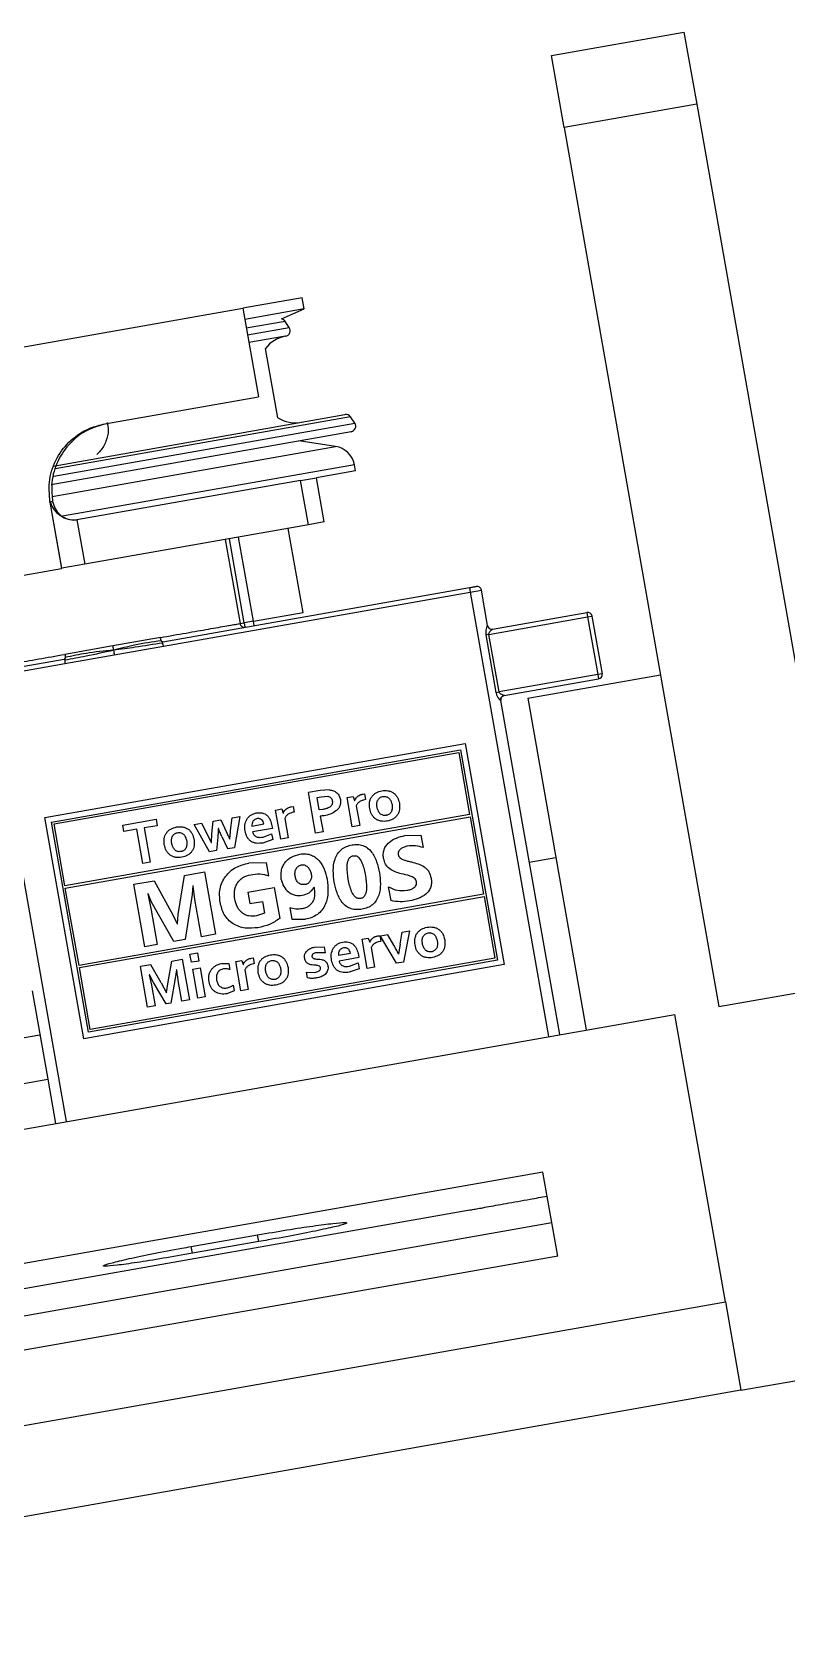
# Model space of a CAD drawing. Header units: millimetres. Extents: x -294 to 2792, y 5 to 1659.
# Drawn here: x 684.22 to 690.94, y 551.86 to 566.17 of the extents above; entities that cross this region are included whole.
import ezdxf

# ---------------------------------------------------------------- set-up
doc = ezdxf.new("R2010")
doc.units = ezdxf.units.MM
doc.layers.get('0').update_dxf_attribs({"lineweight": 18})

msp = doc.modelspace()

# ---------------------------------------------------------------- linework, layer by layer
at = {"color": 7, "linetype": 'Continuous', "lineweight": 25}
for p, q in [((688.844, 565.966), (690.025, 566.175)), ((690.025, 566.175), (690.139, 565.532)), ((688.957, 565.324), (688.844, 565.966)), ((690.139, 565.532), (688.957, 565.324)), ((690.139, 565.532), (691.435, 558.181)), ((688.957, 565.324), (689.945, 559.719)), ((681.799, 562.957), (686.096, 563.715)), ((686.625, 563.808), (686.096, 563.715)), ((686.096, 563.715), (686.235, 562.927)), ((686.642, 563.71), (686.113, 563.616)), ((686.441, 563.62), (686.642, 563.71)), ((686.642, 563.71), (686.625, 563.808)), ((686.472, 563.599), (686.127, 563.538)), ((686.509, 563.545), (686.472, 563.599)), ((686.137, 563.479), (686.509, 563.545)), ((686.477, 563.467), (686.15, 563.41)), ((686.407, 562.74), (686.298, 563.358)), ((684.868, 562.686), (686.235, 562.927)), ((684.406, 562.31), (687.006, 562.768)), ((687.056, 562.748), (684.425, 562.284)), ((687.093, 562.693), (687.056, 562.748)), ((687.061, 562.616), (684.388, 562.144)), ((684.412, 562.22), (687.093, 562.693)), ((684.399, 562.04), (686.922, 562.485)), ((686.922, 562.485), (686.595, 562.534)), ((687.09, 562.322), (684.489, 561.864)), ((687.099, 562.267), (687.09, 562.322)), ((686.611, 562.181), (684.619, 561.83)), ((686.611, 562.181), (686.752, 562.206)), ((686.681, 561.787), (686.611, 562.181)), ((687.099, 562.267), (686.752, 562.206)), ((686.821, 561.812), (686.752, 562.206)), ((684.379, 561.99), (684.378, 561.99)), ((684.402, 561.995), (684.379, 561.99)), ((684.483, 561.4), (684.379, 561.99)), ((684.378, 561.99), (684.482, 561.399)), ((684.618, 561.83), (684.619, 561.83)), ((684.619, 561.83), (684.688, 561.436)), ((686.681, 561.787), (684.688, 561.436)), ((686.633, 561.007), (686.501, 561.755)), ((686.821, 561.812), (686.681, 561.787)), ((685.939, 561.656), (686.071, 560.908)), ((686.108, 560.914), (685.976, 561.663)), ((686.19, 560.929), (686.058, 561.677)), ((684.688, 561.436), (684.483, 561.4)), ((682.146, 560.988), (684.482, 561.399)), ((684.483, 561.4), (684.482, 561.399)), ((685.383, 560.746), (688.115, 561.228)), ((685.39, 560.706), (688.122, 561.188)), ((688.115, 561.228), (688.122, 561.188)), ((688.122, 561.188), (688.221, 561.206)), ((688.122, 561.188), (688.82, 557.229)), ((688.276, 560.891), (688.221, 561.206)), ((686.19, 560.929), (686.633, 561.007)), ((688.321, 560.858), (689.16, 561.006)), ((689.16, 561.006), (689.167, 560.966)), ((685.971, 560.89), (686.071, 560.908)), ((686.071, 560.908), (686.108, 560.914)), ((686.19, 560.929), (686.108, 560.914)), ((686.108, 560.914), (686.115, 560.875)), ((686.197, 560.889), (686.19, 560.929)), ((688.276, 560.891), (688.275, 560.89)), ((688.288, 560.811), (689.167, 560.966)), ((689.167, 560.966), (689.206, 560.973)), ((689.167, 560.966), (689.257, 560.454)), ((689.206, 560.973), (689.296, 560.461)), ((684.937, 560.708), (684.512, 560.633)), ((685.362, 560.783), (684.937, 560.708)), ((684.951, 560.629), (685.39, 560.706)), ((688.288, 560.811), (688.261, 560.807)), ((688.261, 560.807), (688.351, 560.294)), ((688.378, 560.299), (688.288, 560.811)), ((683.822, 560.471), (684.506, 560.591)), ((684.512, 560.552), (684.951, 560.629)), ((683.828, 560.431), (684.512, 560.552)), ((684.527, 556.472), (683.828, 560.431)), ((689.257, 560.454), (688.378, 560.299)), ((688.634, 560.243), (689.816, 560.451)), ((689.296, 560.461), (689.257, 560.454)), ((689.257, 560.454), (689.264, 560.415)), ((688.351, 560.294), (688.378, 560.299)), ((688.425, 560.267), (689.264, 560.415)), ((688.393, 560.221), (688.394, 560.221)), ((688.919, 557.247), (688.394, 560.221)), ((688.634, 560.243), (689.155, 557.288)), ((684.333, 559.18), (688.076, 559.84)), ((684.391, 559.139), (688.035, 559.782)), ((684.415, 559.123), (688.019, 559.759)), ((688.019, 559.759), (688.116, 559.207)), ((688.035, 559.782), (688.365, 557.911)), ((688.076, 559.84), (688.423, 557.87)), ((689.945, 559.719), (690.337, 557.497)), ((686.786, 559.421), (686.681, 559.403)), ((686.869, 559.426), (686.786, 559.421)), ((686.528, 559.276), (686.544, 559.278)), ((686.544, 559.278), (686.553, 559.228)), ((686.744, 559.041), (686.681, 559.403)), ((686.757, 559.358), (686.794, 559.365)), ((686.776, 559.248), (686.757, 559.358)), ((686.794, 559.365), (686.853, 559.369)), ((687.025, 559.358), (687.08, 559.368)), ((687.07, 559.098), (687.025, 559.358)), ((687.08, 559.368), (687.092, 559.332)), ((687.092, 559.332), (687.093, 559.332)), ((687.106, 559.283), (687.137, 559.11)), ((687.164, 559.388), (687.181, 559.39)), ((687.181, 559.39), (687.19, 559.34)), ((687.19, 559.34), (687.185, 559.339)), ((684.681, 557.21), (684.333, 559.18)), ((684.721, 557.268), (684.391, 559.139)), ((688.116, 559.207), (684.512, 558.572)), ((684.515, 558.552), (688.12, 559.187)), ((685.026, 559.111), (685.324, 559.164)), ((685.324, 559.164), (685.334, 559.107)), ((685.662, 559.118), (685.729, 559.13)), ((685.729, 559.13), (685.782, 559.027)), ((685.821, 559.034), (685.832, 559.148)), ((685.832, 559.148), (685.899, 559.16)), ((685.899, 559.16), (685.948, 559.056)), ((685.987, 559.063), (686.002, 559.178)), ((686.002, 559.178), (686.069, 559.19)), ((686.069, 559.19), (686.023, 558.914)), ((686.388, 559.246), (686.443, 559.256)), ((686.434, 558.986), (686.388, 559.246)), ((686.443, 559.256), (686.456, 559.219)), ((686.456, 559.219), (686.457, 559.22)), ((686.469, 559.171), (686.5, 558.998)), ((686.553, 559.228), (686.548, 559.227)), ((686.809, 559.252), (686.776, 559.248)), ((686.786, 559.192), (686.811, 559.053)), ((688.12, 559.187), (688.241, 558.498)), ((684.512, 558.572), (684.415, 559.123)), ((685.036, 559.055), (685.026, 559.111)), ((685.152, 559.075), (685.036, 559.055)), ((685.206, 558.77), (685.152, 559.075)), ((685.334, 559.107), (685.218, 559.087)), ((685.218, 559.087), (685.272, 558.781)), ((685.799, 558.874), (685.662, 559.118)), ((685.782, 559.027), (685.815, 558.957)), ((685.816, 558.958), (685.821, 559.034)), ((685.873, 559.005), (685.861, 558.885)), ((685.878, 559.083), (685.877, 559.083)), ((685.909, 559.011), (685.961, 558.903)), ((685.979, 558.986), (685.98, 558.986)), ((686.177, 559.104), (686.284, 559.123)), ((686.359, 559.083), (686.183, 559.052)), ((686.362, 558.984), (686.274, 558.953)), ((686.276, 559.006), (686.353, 559.035)), ((686.353, 559.035), (686.362, 558.984)), ((686.355, 559.107), (686.359, 559.083)), ((686.5, 558.998), (686.434, 558.986)), ((686.811, 559.053), (686.744, 559.041)), ((687.137, 559.11), (687.07, 559.098)), ((687.54, 559.019), (687.683, 559.023)), ((687.683, 559.023), (687.703, 558.912)), ((685.861, 558.885), (685.799, 558.874)), ((685.815, 558.957), (685.816, 558.958)), ((685.961, 558.903), (686.023, 558.914)), ((685.272, 558.781), (685.206, 558.77)), ((686.307, 558.777), (686.149, 558.774)), ((686.328, 558.662), (686.307, 558.777)), ((688.648, 558.783), (688.884, 558.825)), ((685.126, 558.586), (685.306, 558.617)), ((685.224, 558.029), (685.126, 558.586)), ((685.306, 558.617), (685.477, 558.308)), ((685.521, 558.316), (685.576, 558.665)), ((685.576, 558.665), (685.755, 558.697)), ((685.651, 558.571), (685.646, 558.494)), ((685.654, 558.571), (685.651, 558.571)), ((685.67, 558.451), (685.654, 558.571)), ((685.755, 558.697), (685.853, 558.14)), ((686.142, 558.516), (686.376, 558.557)), ((686.376, 558.557), (686.425, 558.281)), ((686.728, 558.559), (686.731, 558.558)), ((687.416, 558.44), (687.394, 558.563)), ((684.637, 557.863), (684.515, 558.552)), ((688.241, 558.498), (684.637, 557.863)), ((684.64, 557.843), (688.245, 558.478)), ((685.249, 558.5), (685.279, 558.356)), ((685.252, 558.5), (685.249, 558.5)), ((685.283, 558.426), (685.252, 558.5)), ((685.481, 558.075), (685.283, 558.426)), ((685.646, 558.494), (685.583, 558.093)), ((685.729, 558.118), (685.67, 558.451)), ((686.142, 558.516), (686.16, 558.413)), ((686.16, 558.413), (686.27, 558.433)), ((686.27, 558.433), (686.288, 558.328)), ((688.245, 558.478), (688.342, 557.927)), ((685.279, 558.356), (685.334, 558.049)), ((685.477, 558.308), (685.511, 558.232)), ((685.513, 558.232), (685.521, 558.316)), ((686.288, 558.328), (686.219, 558.303)), ((686.514, 558.377), (686.532, 558.275)), ((686.532, 558.275), (686.655, 558.274)), ((685.511, 558.232), (685.513, 558.232)), ((685.853, 558.14), (685.729, 558.118)), ((687.298, 558.126), (687.315, 558.127)), ((687.315, 558.127), (687.324, 558.078)), ((687.388, 558.136), (687.321, 558.124)), ((687.441, 558.043), (687.388, 558.136)), ((687.497, 558.051), (687.515, 558.158)), ((687.515, 558.158), (687.581, 558.17)), ((687.581, 558.17), (687.528, 557.893)), ((685.334, 558.049), (685.224, 558.029)), ((685.583, 558.093), (685.481, 558.075)), ((686.734, 558.026), (686.82, 558.027)), ((686.82, 558.027), (686.829, 557.974)), ((687.158, 558.096), (687.213, 558.105)), ((687.204, 557.836), (687.158, 558.096)), ((687.213, 558.105), (687.226, 558.069)), ((687.226, 558.069), (687.227, 558.069)), ((687.24, 558.021), (687.27, 557.847)), ((687.324, 558.078), (687.318, 558.077)), ((687.466, 557.882), (687.321, 558.124)), ((687.497, 558.051), (687.484, 557.965)), ((684.737, 557.291), (684.64, 557.843)), ((688.423, 557.87), (684.681, 557.21)), ((688.365, 557.911), (684.721, 557.268)), ((688.342, 557.927), (684.737, 557.291)), ((685.277, 557.869), (685.184, 557.853)), ((685.248, 557.491), (685.184, 557.853)), ((685.37, 557.708), (685.277, 557.869)), ((685.431, 557.718), (685.463, 557.902)), ((685.463, 557.902), (685.556, 557.918)), ((685.556, 557.918), (685.62, 557.556)), ((685.625, 557.962), (685.692, 557.974)), ((685.638, 557.891), (685.625, 557.962)), ((685.704, 557.902), (685.638, 557.891)), ((685.65, 557.83), (685.717, 557.841)), ((685.692, 557.974), (685.704, 557.902)), ((685.717, 557.841), (685.762, 557.582)), ((685.906, 557.88), (685.971, 557.879)), ((685.971, 557.879), (685.981, 557.825)), ((686.033, 557.897), (686.087, 557.907)), ((686.078, 557.637), (686.033, 557.897)), ((686.087, 557.907), (686.1, 557.871)), ((686.1, 557.871), (686.101, 557.871)), ((686.172, 557.927), (686.189, 557.929)), ((686.189, 557.929), (686.198, 557.879)), ((686.198, 557.879), (686.192, 557.878)), ((686.829, 557.974), (686.749, 557.976)), ((686.947, 557.953), (687.054, 557.972)), ((687.129, 557.933), (686.953, 557.902)), ((687.046, 557.855), (687.123, 557.885)), ((687.123, 557.885), (687.132, 557.833)), ((687.126, 557.956), (687.129, 557.933)), ((687.27, 557.847), (687.204, 557.836)), ((687.528, 557.893), (687.466, 557.882)), ((687.484, 557.965), (687.483, 557.964)), ((685.262, 557.779), (685.282, 557.686)), ((685.265, 557.779), (685.262, 557.779)), ((685.301, 557.711), (685.265, 557.779)), ((685.412, 557.52), (685.301, 557.711)), ((685.37, 557.708), (685.416, 557.62)), ((685.417, 557.621), (685.431, 557.718)), ((685.494, 557.745), (685.455, 557.527)), ((685.506, 557.822), (685.494, 557.745)), ((685.508, 557.822), (685.506, 557.822)), ((685.554, 557.545), (685.521, 557.728)), ((685.696, 557.57), (685.65, 557.83)), ((686.114, 557.822), (686.145, 557.649)), ((686.664, 557.804), (686.738, 557.801)), ((686.673, 557.751), (686.664, 557.804)), ((687.132, 557.833), (687.044, 557.802)), ((684.22, 557.637), (684.359, 556.849)), ((685.282, 557.686), (685.314, 557.503)), ((685.416, 557.62), (685.417, 557.621)), ((685.62, 557.556), (685.554, 557.545)), ((685.762, 557.582), (685.696, 557.57)), ((686.019, 557.635), (685.954, 557.61)), ((686.009, 557.688), (686.019, 557.635)), ((686.145, 557.649), (686.078, 557.637)), ((690.337, 557.497), (691.429, 557.689)), ((677.337, 555.205), (689.943, 557.427)), ((685.314, 557.503), (685.248, 557.491)), ((685.455, 557.527), (685.412, 557.52)), ((690.394, 554.867), (689.943, 557.427)), ((684.289, 557.243), (683.698, 557.139)), ((683.768, 556.745), (684.359, 556.849)), ((684.359, 556.849), (684.428, 556.455)), ((688.769, 556.022), (678.921, 554.286)), ((688.901, 555.274), (688.769, 556.022)), ((688.118, 555.684), (678.959, 554.069)), ((688.849, 555.57), (679.001, 553.833)), ((685.637, 555.359), (686.228, 555.463)), ((686.238, 555.403), (686.228, 555.463)), ((688.901, 555.274), (679.053, 553.538)), ((685.647, 555.299), (685.637, 555.359)), ((686.238, 555.403), (685.647, 555.299)), ((677.789, 552.644), (690.394, 554.867)), ((690.394, 554.867), (690.533, 554.079)), ((690.533, 554.079), (692.109, 554.357)), ((690.533, 554.079), (677.928, 551.856))]:
    msp.add_line(p, q, dxfattribs=at)
for centre, radius, start, end in [((686.431, 563.571), 0.05, 34.444, 78.4749), ((686.534, 563.173), 0.3, 100.8063, 141.8033), ((686.468, 563.516), 0.05, 280.8063, 34.444), ((686.565, 562.995), 0.3, 238.1897, 280), ((687.015, 562.719), 0.05, 34.444, 100), ((687.052, 562.665), 0.05, 280, 34.444), ((686.893, 562.287), 0.2, 10, 81.5651), ((689.167, 560.966), 0.04, 10, 100), ((688.314, 560.897), 0.0398, 189.7062, 279.7031), ((688.316, 560.897), 0.04, 190, 280), ((689.257, 560.454), 0.04, 280, 10), ((688.434, 560.228), 0.04, 100, 190)]:
    msp.add_arc(centre, radius, start, end, dxfattribs=at)
msp.add_ellipse((684.574, 562.025), major_axis=(0.173, -0.121), ratio=0.885063, start_param=3.987888, end_param=5.484542, dxfattribs=at)
for points, knots in [([(684.378, 561.99), (684.373, 562.058), (684.362, 562.193), (684.432, 562.388), (684.558, 562.547), (684.713, 562.648), (684.823, 562.675), (684.868, 562.686)], [0, 0, 0, 0, 0.2045681, 0.4091473, 0.6132755, 0.8156699, 0.9580572, 0.9580572, 0.9580572, 0.9580572]), ([(684.893, 562.69), (684.828, 562.673), (684.698, 562.637), (684.538, 562.507), (684.43, 562.337), (684.385, 562.157), (684.397, 562.043), (684.402, 561.995)], [0, 0, 0, 0, 0.2041303, 0.4084264, 0.6097176, 0.8122399, 0.9586098, 0.9586098, 0.9586098, 0.9586098]), ([(684.887, 562.699), (684.892, 562.676), (684.903, 562.619), (684.881, 562.529), (684.841, 562.457), (684.806, 562.424), (684.796, 562.413)], [0, 0, 0, 0, 0.0727314, 0.173478, 0.2751294, 0.3199953, 0.3199953, 0.3199953, 0.3199953]), ([(684.402, 561.995), (684.408, 561.973), (684.42, 561.929), (684.464, 561.876), (684.522, 561.84), (684.576, 561.828), (684.609, 561.83), (684.618, 561.83)], [0, 0, 0, 0, 0.0681569, 0.1363142, 0.204452, 0.2725138, 0.3026522, 0.3026522, 0.3026522, 0.3026522]), ([(688.115, 561.228), (688.123, 561.229), (688.134, 561.231), (688.148, 561.233), (688.157, 561.235), (688.165, 561.236), (688.172, 561.238), (688.174, 561.238), (688.174, 561.238)], [0, 0, 0, 0, 0.01436661, 0.02209321, 0.02999992, 0.0377266, 0.04563339, 0.06, 0.06, 0.06, 0.06]), ([(686.071, 560.908), (686.073, 560.903), (686.075, 560.895), (686.081, 560.887), (686.088, 560.88), (686.1, 560.874), (686.11, 560.875), (686.115, 560.875)], [0, 0, 0, 0, 0.01484104, 0.02262363, 0.03071443, 0.04603129, 0.06134815, 0.06134815, 0.06134815, 0.06134815]), ([(688.275, 560.89), (688.275, 560.89), (688.273, 560.889), (688.269, 560.879), (688.263, 560.861), (688.258, 560.835), (688.26, 560.816), (688.261, 560.807)], [0, 0, 0, 0, 0.0105176, 0.02188727, 0.04369806, 0.06554, 0.08738312, 0.08738312, 0.08738312, 0.08738312]), ([(688.288, 560.811), (688.288, 560.813), (688.288, 560.816), (688.289, 560.822), (688.293, 560.832), (688.302, 560.843), (688.312, 560.852), (688.318, 560.857), (688.32, 560.857), (688.321, 560.858)], [0, 0, 0, 0, 0.0032288, 0.00675913, 0.01510473, 0.03014707, 0.04516318, 0.05322782, 0.06024047, 0.06024047, 0.06024047, 0.06024047]), ([(684.937, 560.708), (684.939, 560.701), (684.941, 560.688), (684.943, 560.675), (684.944, 560.669)], [0, 0, 0, 0, 0.02168441, 0.03975155, 0.03975155, 0.03975155, 0.03975155]), ([(685.369, 560.755), (685.29, 560.743), (685.149, 560.722), (685.007, 560.685), (684.944, 560.669)], [0, 0, 0, 0, 0.2436481, 0.4344331, 0.4344331, 0.4344331, 0.4344331]), ([(685.383, 560.734), (685.301, 560.721), (685.155, 560.698), (685.009, 560.678), (684.944, 560.669)], [0, 0, 0, 0, 0.2483932, 0.4435552, 0.4435552, 0.4435552, 0.4435552]), ([(685.369, 560.755), (685.368, 560.758), (685.367, 560.762), (685.364, 560.771), (685.363, 560.778), (685.362, 560.783)], [0, 0, 0, 0, 0.00855186, 0.01634955, 0.02845315, 0.02845315, 0.02845315, 0.02845315]), ([(685.383, 560.746), (685.383, 560.746), (685.382, 560.746), (685.382, 560.746), (685.381, 560.746), (685.378, 560.745), (685.375, 560.746), (685.372, 560.749), (685.37, 560.753), (685.369, 560.755)], [0, 0, 0, 0, 0.00027544, 0.00056136, 0.00119844, 0.00283438, 0.00741901, 0.01298072, 0.0187538, 0.0187538, 0.0187538, 0.0187538]), ([(685.383, 560.734), (685.382, 560.737), (685.381, 560.741), (685.38, 560.744), (685.381, 560.745), (685.382, 560.746), (685.382, 560.746), (685.383, 560.746), (685.383, 560.746)], [0, 0, 0, 0, 0.0057864, 0.01002502, 0.01274916, 0.01358985, 0.01390631, 0.01417845, 0.01417845, 0.01417845, 0.01417845]), ([(683.871, 560.52), (683.883, 560.522), (683.933, 560.531), (684.07, 560.555), (684.271, 560.591), (684.432, 560.619), (684.512, 560.633)], [0, 0, 0, 0, 0.0640169, 0.2596955, 0.4553741, 0.6510526, 0.6510526, 0.6510526, 0.6510526]), ([(684.515, 560.605), (684.515, 560.603), (684.514, 560.598), (684.512, 560.594), (684.51, 560.592), (684.508, 560.592), (684.507, 560.591), (684.506, 560.591), (684.506, 560.591), (684.506, 560.591)], [0, 0, 0, 0, 0.00577309, 0.0113348, 0.01591943, 0.01755536, 0.01819244, 0.01847836, 0.0187538, 0.0187538, 0.0187538, 0.0187538]), ([(684.506, 560.591), (684.506, 560.591), (684.506, 560.591), (684.507, 560.591), (684.508, 560.591), (684.509, 560.591), (684.509, 560.588), (684.509, 560.583), (684.51, 560.58)], [0, 0, 0, 0, 0.00027215, 0.0005886, 0.0014293, 0.00415343, 0.00839204, 0.01417844, 0.01417844, 0.01417844, 0.01417844]), ([(684.944, 560.669), (684.863, 560.651), (684.719, 560.62), (684.573, 560.592), (684.51, 560.58)], [0, 0, 0, 0, 0.2488223, 0.4435708, 0.4435708, 0.4435708, 0.4435708]), ([(684.512, 560.633), (684.513, 560.629), (684.514, 560.621), (684.515, 560.612), (684.515, 560.607), (684.515, 560.605)], [0, 0, 0, 0, 0.0121036, 0.01990129, 0.02845315, 0.02845315, 0.02845315, 0.02845315]), ([(684.944, 560.669), (684.862, 560.662), (684.716, 560.649), (684.577, 560.618), (684.515, 560.605)], [0, 0, 0, 0, 0.2427198, 0.4347747, 0.4347747, 0.4347747, 0.4347747]), ([(684.944, 560.669), (684.946, 560.661), (684.948, 560.648), (684.95, 560.635), (684.951, 560.629)], [0, 0, 0, 0, 0.0233784, 0.04024845, 0.04024845, 0.04024845, 0.04024845]), ([(688.351, 560.294), (688.353, 560.285), (688.358, 560.267), (688.372, 560.244), (688.383, 560.229), (688.391, 560.222), (688.392, 560.221), (688.393, 560.221)], [0, 0, 0, 0, 0.02186919, 0.04369835, 0.06546163, 0.07685151, 0.08738253, 0.08738253, 0.08738253, 0.08738253]), ([(688.425, 560.267), (688.424, 560.267), (688.422, 560.267), (688.415, 560.269), (688.403, 560.274), (688.39, 560.282), (688.383, 560.29), (688.379, 560.295), (688.379, 560.298), (688.378, 560.299)], [0, 0, 0, 0, 0.00700348, 0.01505272, 0.03008269, 0.04510695, 0.05347103, 0.05700718, 0.0602399, 0.0602399, 0.0602399, 0.0602399]), ([(688.393, 560.221), (688.393, 560.226), (688.392, 560.233), (688.396, 560.244), (688.4, 560.251), (688.405, 560.257), (688.413, 560.263), (688.421, 560.266), (688.425, 560.267)], [0, 0, 0, 0, 0.01507407, 0.0231887, 0.03147554, 0.03976238, 0.04787702, 0.06295109, 0.06295109, 0.06295109, 0.06295109]), ([(686.869, 559.426), (686.881, 559.424), (686.904, 559.42), (686.934, 559.402), (686.957, 559.374), (686.962, 559.351), (686.965, 559.339)], [0, 0, 0, 0, 0.0354998, 0.0709221, 0.1062912, 0.1417664, 0.1417664, 0.1417664, 0.1417664]), ([(687.226, 559.26), (687.224, 559.278), (687.221, 559.305), (687.231, 559.34), (687.243, 559.364), (687.261, 559.385), (687.29, 559.407), (687.317, 559.414), (687.334, 559.418)], [0, 0, 0, 0, 0.0544371, 0.0817396, 0.1090323, 0.1363151, 0.1636085, 0.2180149, 0.2180149, 0.2180149, 0.2180149]), ([(687.334, 559.418), (687.352, 559.42), (687.38, 559.423), (687.415, 559.412), (687.439, 559.399), (687.459, 559.381), (687.479, 559.351), (687.486, 559.324), (687.491, 559.307)], [0, 0, 0, 0, 0.0545826, 0.0819619, 0.1093246, 0.1367009, 0.1640863, 0.218698, 0.218698, 0.218698, 0.218698]), ([(686.457, 559.22), (686.46, 559.227), (686.466, 559.241), (686.483, 559.259), (686.501, 559.268), (686.516, 559.274), (686.524, 559.275), (686.528, 559.276)], [0, 0, 0, 0, 0.02396273, 0.04792887, 0.07188437, 0.08388998, 0.0959025, 0.0959025, 0.0959025, 0.0959025]), ([(686.893, 559.328), (686.894, 559.323), (686.895, 559.312), (686.892, 559.297), (686.883, 559.283), (686.866, 559.269), (686.841, 559.258), (686.82, 559.254), (686.809, 559.252)], [0, 0, 0, 0, 0.0162252, 0.0324264, 0.0475367, 0.0648516, 0.0972738, 0.1297681, 0.1297681, 0.1297681, 0.1297681]), ([(686.965, 559.339), (686.966, 559.33), (686.968, 559.311), (686.961, 559.283), (686.947, 559.258), (686.919, 559.231), (686.876, 559.208), (686.839, 559.2), (686.821, 559.196)], [0, 0, 0, 0, 0.0288331, 0.057641, 0.0864494, 0.1152892, 0.1728526, 0.2305607, 0.2305607, 0.2305607, 0.2305607]), ([(686.853, 559.369), (686.858, 559.368), (686.868, 559.365), (686.881, 559.357), (686.89, 559.343), (686.892, 559.333), (686.893, 559.328)], [0, 0, 0, 0, 0.01571328, 0.03137086, 0.04705227, 0.06275853, 0.06275853, 0.06275853, 0.06275853]), ([(687.093, 559.332), (687.097, 559.339), (687.103, 559.354), (687.12, 559.371), (687.138, 559.381), (687.153, 559.386), (687.16, 559.387), (687.164, 559.388)], [0, 0, 0, 0, 0.02396273, 0.04792887, 0.07188437, 0.08388998, 0.0959025, 0.0959025, 0.0959025, 0.0959025]), ([(687.185, 559.339), (687.168, 559.335), (687.144, 559.328), (687.117, 559.306), (687.11, 559.291), (687.106, 559.283)], [0, 0, 0, 0, 0.0511241, 0.076758, 0.102384, 0.102384, 0.102384, 0.102384]), ([(687.292, 559.272), (687.291, 559.282), (687.288, 559.302), (687.294, 559.328), (687.304, 559.345), (687.315, 559.356), (687.328, 559.364), (687.338, 559.366), (687.343, 559.367)], [0, 0, 0, 0, 0.0308777, 0.0616689, 0.0773626, 0.092352, 0.1078455, 0.1234179, 0.1234179, 0.1234179, 0.1234179]), ([(687.373, 559.199), (687.368, 559.199), (687.358, 559.197), (687.343, 559.2), (687.329, 559.206), (687.313, 559.219), (687.299, 559.242), (687.294, 559.262), (687.292, 559.272)], [0, 0, 0, 0, 0.0155234, 0.0309467, 0.0464223, 0.0619235, 0.0927935, 0.1237668, 0.1237668, 0.1237668, 0.1237668]), ([(687.343, 559.367), (687.348, 559.368), (687.359, 559.369), (687.374, 559.366), (687.388, 559.36), (687.404, 559.347), (687.418, 559.325), (687.422, 559.305), (687.425, 559.295)], [0, 0, 0, 0, 0.0157074, 0.0312849, 0.0464084, 0.0619812, 0.0928863, 0.1238749, 0.1238749, 0.1238749, 0.1238749]), ([(687.425, 559.295), (687.426, 559.285), (687.428, 559.265), (687.423, 559.239), (687.413, 559.221), (687.402, 559.21), (687.39, 559.204), (687.381, 559.201), (687.376, 559.2), (687.373, 559.199)], [0, 0, 0, 0, 0.0308476, 0.0616076, 0.0770305, 0.0924459, 0.1078659, 0.1155952, 0.123323, 0.123323, 0.123323, 0.123323]), ([(687.491, 559.307), (687.493, 559.288), (687.495, 559.261), (687.486, 559.226), (687.473, 559.202), (687.456, 559.181), (687.426, 559.16), (687.4, 559.153), (687.382, 559.148)], [0, 0, 0, 0, 0.0544461, 0.0817535, 0.1090542, 0.1363482, 0.163651, 0.2180679, 0.2180679, 0.2180679, 0.2180679]), ([(686.116, 559.06), (686.114, 559.078), (686.111, 559.104), (686.119, 559.139), (686.13, 559.164), (686.146, 559.185), (686.173, 559.208), (686.199, 559.216), (686.216, 559.221)], [0, 0, 0, 0, 0.0537213, 0.0806459, 0.1075529, 0.1344576, 0.1613586, 0.2149041, 0.2149041, 0.2149041, 0.2149041]), ([(686.223, 559.17), (686.216, 559.168), (686.205, 559.165), (686.193, 559.155), (686.184, 559.144), (686.177, 559.126), (686.177, 559.111), (686.177, 559.104)], [0, 0, 0, 0, 0.02244896, 0.03374878, 0.04504386, 0.0675377, 0.09009398, 0.09009398, 0.09009398, 0.09009398]), ([(686.216, 559.221), (686.233, 559.223), (686.259, 559.225), (686.292, 559.213), (686.313, 559.199), (686.329, 559.179), (686.346, 559.149), (686.352, 559.123), (686.355, 559.107)], [0, 0, 0, 0, 0.0515652, 0.077303, 0.1033031, 0.1279442, 0.1551028, 0.2068496, 0.2068496, 0.2068496, 0.2068496]), ([(686.284, 559.123), (686.282, 559.13), (686.278, 559.144), (686.267, 559.158), (686.255, 559.166), (686.245, 559.17), (686.236, 559.171), (686.228, 559.171), (686.225, 559.17), (686.223, 559.17)], [0, 0, 0, 0, 0.02177858, 0.04350565, 0.05416398, 0.06533515, 0.0762355, 0.08169343, 0.08715564, 0.08715564, 0.08715564, 0.08715564]), ([(686.548, 559.227), (686.531, 559.223), (686.507, 559.216), (686.48, 559.194), (686.473, 559.179), (686.469, 559.171)], [0, 0, 0, 0, 0.0511241, 0.076758, 0.102384, 0.102384, 0.102384, 0.102384]), ([(686.821, 559.196), (686.817, 559.196), (686.811, 559.195), (686.8, 559.193), (686.792, 559.192), (686.786, 559.192)], [0, 0, 0, 0, 0.01157589, 0.01740383, 0.03480598, 0.03480598, 0.03480598, 0.03480598]), ([(687.382, 559.148), (687.364, 559.146), (687.337, 559.144), (687.302, 559.154), (687.278, 559.167), (687.258, 559.186), (687.237, 559.216), (687.23, 559.242), (687.226, 559.26)], [0, 0, 0, 0, 0.0546192, 0.0820114, 0.1093966, 0.1363336, 0.1641919, 0.2188377, 0.2188377, 0.2188377, 0.2188377]), ([(685.397, 558.937), (685.395, 558.955), (685.393, 558.983), (685.402, 559.018), (685.414, 559.042), (685.432, 559.062), (685.461, 559.084), (685.488, 559.091), (685.505, 559.096)], [0, 0, 0, 0, 0.0544371, 0.0817396, 0.1090323, 0.1363151, 0.1636085, 0.2180149, 0.2180149, 0.2180149, 0.2180149]), ([(685.463, 558.949), (685.462, 558.959), (685.459, 558.979), (685.465, 559.005), (685.475, 559.023), (685.486, 559.034), (685.499, 559.041), (685.509, 559.044), (685.514, 559.045)], [0, 0, 0, 0, 0.0308777, 0.0616689, 0.0773626, 0.092352, 0.1078455, 0.1234179, 0.1234179, 0.1234179, 0.1234179]), ([(685.505, 559.096), (685.524, 559.097), (685.551, 559.1), (685.586, 559.09), (685.61, 559.077), (685.63, 559.058), (685.65, 559.028), (685.657, 559.002), (685.662, 558.984)], [0, 0, 0, 0, 0.0545826, 0.0819619, 0.1093246, 0.1367009, 0.1640863, 0.218698, 0.218698, 0.218698, 0.218698]), ([(685.514, 559.045), (685.52, 559.045), (685.53, 559.047), (685.545, 559.044), (685.559, 559.038), (685.575, 559.025), (685.589, 559.002), (685.593, 558.982), (685.596, 558.972)], [0, 0, 0, 0, 0.0157074, 0.0312849, 0.0464084, 0.0619812, 0.0928863, 0.1238749, 0.1238749, 0.1238749, 0.1238749]), ([(685.662, 558.984), (685.664, 558.966), (685.666, 558.939), (685.657, 558.904), (685.644, 558.88), (685.627, 558.859), (685.597, 558.837), (685.571, 558.83), (685.553, 558.826)], [0, 0, 0, 0, 0.0544461, 0.0817535, 0.1090542, 0.1363482, 0.163651, 0.2180679, 0.2180679, 0.2180679, 0.2180679]), ([(685.877, 559.083), (685.877, 559.07), (685.876, 559.044), (685.874, 559.018), (685.873, 559.005)], [0, 0, 0, 0, 0.03929786, 0.07859539, 0.07859539, 0.07859539, 0.07859539]), ([(685.909, 559.011), (685.904, 559.023), (685.893, 559.047), (685.883, 559.071), (685.878, 559.083)], [0, 0, 0, 0, 0.03929942, 0.07859838, 0.07859838, 0.07859838, 0.07859838]), ([(685.948, 559.056), (685.953, 559.045), (685.964, 559.021), (685.974, 558.998), (685.979, 558.986)], [0, 0, 0, 0, 0.038293, 0.0765863, 0.0765863, 0.0765863, 0.0765863]), ([(685.98, 558.986), (685.981, 558.999), (685.983, 559.025), (685.986, 559.05), (685.987, 559.063)], [0, 0, 0, 0, 0.03861045, 0.07722098, 0.07722098, 0.07722098, 0.07722098]), ([(686.274, 558.953), (686.255, 558.951), (686.228, 558.948), (686.193, 558.955), (686.168, 558.967), (686.148, 558.986), (686.127, 559.015), (686.12, 559.042), (686.116, 559.06)], [0, 0, 0, 0, 0.0547032, 0.0820866, 0.1094553, 0.1368297, 0.1642217, 0.2188599, 0.2188599, 0.2188599, 0.2188599]), ([(686.183, 559.052), (686.186, 559.043), (686.191, 559.029), (686.205, 559.015), (686.222, 559.006), (686.247, 559.002), (686.266, 559.004), (686.276, 559.006)], [0, 0, 0, 0, 0.0294267, 0.0441898, 0.0589874, 0.0884618, 0.118058, 0.118058, 0.118058, 0.118058]), ([(687.35, 558.816), (687.348, 558.829), (687.345, 558.855), (687.353, 558.894), (687.371, 558.93), (687.406, 558.968), (687.464, 559.001), (687.515, 559.013), (687.54, 559.019)], [0, 0, 0, 0, 0.0395762, 0.0790913, 0.1187219, 0.1581595, 0.2370431, 0.3161632, 0.3161632, 0.3161632, 0.3161632]), ([(685.553, 558.826), (685.535, 558.824), (685.508, 558.821), (685.473, 558.832), (685.449, 558.845), (685.429, 558.863), (685.408, 558.893), (685.401, 558.92), (685.397, 558.937)], [0, 0, 0, 0, 0.0546192, 0.0820114, 0.1093966, 0.1363335, 0.1641919, 0.2188377, 0.2188377, 0.2188377, 0.2188377]), ([(685.544, 558.877), (685.539, 558.876), (685.529, 558.875), (685.514, 558.878), (685.5, 558.884), (685.484, 558.897), (685.47, 558.919), (685.465, 558.939), (685.463, 558.949)], [0, 0, 0, 0, 0.0155234, 0.0309467, 0.0464223, 0.0619235, 0.0927935, 0.1237668, 0.1237668, 0.1237668, 0.1237668]), ([(685.596, 558.972), (685.597, 558.962), (685.599, 558.942), (685.594, 558.916), (685.584, 558.899), (685.573, 558.888), (685.562, 558.882), (685.552, 558.878), (685.547, 558.877), (685.544, 558.877)], [0, 0, 0, 0, 0.0308476, 0.0616076, 0.0770305, 0.0924459, 0.1078659, 0.1155952, 0.123323, 0.123323, 0.123323, 0.123323]), ([(686.439, 558.627), (686.437, 558.654), (686.434, 558.693), (686.45, 558.744), (686.47, 558.778), (686.497, 558.807), (686.54, 558.837), (686.578, 558.847), (686.604, 558.854)], [0, 0, 0, 0, 0.0790792, 0.1189544, 0.1584722, 0.1975169, 0.2378633, 0.3170238, 0.3170238, 0.3170238, 0.3170238]), ([(686.604, 558.854), (686.619, 558.856), (686.65, 558.86), (686.697, 558.851), (686.739, 558.83), (686.786, 558.789), (686.826, 558.721), (686.84, 558.66), (686.847, 558.63)], [0, 0, 0, 0, 0.047064, 0.094083, 0.141089, 0.1881309, 0.281947, 0.3760408, 0.3760408, 0.3760408, 0.3760408]), ([(686.911, 558.605), (686.907, 558.639), (686.897, 558.707), (686.908, 558.795), (686.938, 558.858), (686.973, 558.897), (687.018, 558.924), (687.052, 558.932), (687.069, 558.936)], [0, 0, 0, 0, 0.104872, 0.209427, 0.2618153, 0.3141536, 0.3665074, 0.4189185, 0.4189185, 0.4189185, 0.4189185]), ([(687.069, 558.936), (687.085, 558.938), (687.118, 558.942), (687.166, 558.933), (687.21, 558.909), (687.256, 558.861), (687.292, 558.785), (687.305, 558.721), (687.312, 558.688)], [0, 0, 0, 0, 0.0497459, 0.0994288, 0.1472909, 0.1987675, 0.2980272, 0.3975726, 0.3975726, 0.3975726, 0.3975726]), ([(687.08, 558.84), (687.085, 558.84), (687.094, 558.841), (687.108, 558.838), (687.12, 558.831), (687.141, 558.811), (687.17, 558.755), (687.181, 558.7), (687.188, 558.663)], [0, 0, 0, 0, 0.0142685, 0.0285567, 0.0422731, 0.0571513, 0.1141077, 0.2283951, 0.2283951, 0.2283951, 0.2283951]), ([(687.564, 558.925), (687.553, 558.923), (687.533, 558.918), (687.509, 558.907), (687.493, 558.893), (687.484, 558.88), (687.478, 558.865), (687.479, 558.855), (687.48, 558.85)], [0, 0, 0, 0, 0.0315355, 0.0630438, 0.0797964, 0.0951552, 0.110421, 0.1260378, 0.1260378, 0.1260378, 0.1260378]), ([(687.48, 558.85), (687.481, 558.844), (687.485, 558.832), (687.502, 558.815), (687.53, 558.802), (687.564, 558.792), (687.588, 558.787), (687.599, 558.784)], [0, 0, 0, 0, 0.0180696, 0.0361705, 0.0724159, 0.1087533, 0.1451041, 0.1451041, 0.1451041, 0.1451041]), ([(687.703, 558.912), (687.68, 558.919), (687.635, 558.933), (687.587, 558.928), (687.564, 558.925)], [0, 0, 0, 0, 0.0713705, 0.1428387, 0.1428387, 0.1428387, 0.1428387]), ([(685.894, 558.425), (685.89, 558.466), (685.884, 558.527), (685.91, 558.605), (685.941, 558.657), (685.983, 558.702), (686.05, 558.749), (686.109, 558.764), (686.149, 558.774)], [0, 0, 0, 0, 0.1221796, 0.1835018, 0.2448282, 0.3060116, 0.3674903, 0.4898365, 0.4898365, 0.4898365, 0.4898365]), ([(686.562, 558.657), (686.561, 558.668), (686.559, 558.689), (686.566, 558.715), (686.577, 558.734), (686.588, 558.745), (686.601, 558.754), (686.612, 558.757), (686.617, 558.758)], [0, 0, 0, 0, 0.0322361, 0.064433, 0.0808308, 0.0970881, 0.1129009, 0.1289532, 0.1289532, 0.1289532, 0.1289532]), ([(686.617, 558.758), (686.622, 558.759), (686.634, 558.76), (686.651, 558.755), (686.666, 558.747), (686.683, 558.731), (686.694, 558.711), (686.702, 558.69), (686.705, 558.678), (686.706, 558.673)], [0, 0, 0, 0, 0.0172512, 0.034505, 0.0513436, 0.0690504, 0.1035633, 0.1208527, 0.1381635, 0.1381635, 0.1381635, 0.1381635]), ([(687.035, 558.63), (687.03, 558.668), (687.021, 558.726), (687.029, 558.791), (687.044, 558.817), (687.054, 558.828), (687.066, 558.836), (687.075, 558.839), (687.08, 558.84)], [0, 0, 0, 0, 0.1186393, 0.1777608, 0.1932787, 0.2074498, 0.2222849, 0.2371209, 0.2371209, 0.2371209, 0.2371209]), ([(687.507, 558.679), (687.489, 558.684), (687.453, 558.693), (687.403, 558.72), (687.364, 558.762), (687.355, 558.798), (687.35, 558.816)], [0, 0, 0, 0, 0.0565366, 0.1129758, 0.1692147, 0.2255169, 0.2255169, 0.2255169, 0.2255169]), ([(687.599, 558.784), (687.639, 558.774), (687.688, 558.761), (687.735, 558.722), (687.76, 558.69), (687.768, 558.661), (687.773, 558.641)], [0, 0, 0, 0, 0.1219725, 0.1526096, 0.1832354, 0.244226, 0.244226, 0.244226, 0.244226]), ([(686.025, 558.454), (686.022, 558.478), (686.018, 558.515), (686.03, 558.562), (686.046, 558.595), (686.068, 558.624), (686.106, 558.655), (686.142, 558.665), (686.166, 558.671)], [0, 0, 0, 0, 0.0733505, 0.1101156, 0.1468748, 0.1836338, 0.2203797, 0.2935793, 0.2935793, 0.2935793, 0.2935793]), ([(686.166, 558.671), (686.193, 558.675), (686.248, 558.682), (686.301, 558.669), (686.328, 558.662)], [0, 0, 0, 0, 0.08279, 0.1654199, 0.1654199, 0.1654199, 0.1654199]), ([(686.439, 558.627), (686.445, 558.606), (686.456, 558.564), (686.493, 558.522), (686.53, 558.499), (686.571, 558.484), (686.604, 558.486), (686.626, 558.488)], [0, 0, 0, 0, 0.0659921, 0.13189, 0.16478, 0.1980546, 0.2639385, 0.2639385, 0.2639385, 0.2639385]), ([(686.65, 558.583), (686.639, 558.582), (686.623, 558.581), (686.603, 558.589), (686.585, 558.602), (686.57, 558.625), (686.565, 558.647), (686.562, 558.657)], [0, 0, 0, 0, 0.0328203, 0.049321, 0.0658057, 0.0986686, 0.1315988, 0.1315988, 0.1315988, 0.1315988]), ([(686.731, 558.558), (686.733, 558.538), (686.739, 558.497), (686.728, 558.445), (686.706, 558.41), (686.683, 558.388), (686.66, 558.376), (686.64, 558.37), (686.63, 558.368), (686.625, 558.367)], [0, 0, 0, 0, 0.0626527, 0.1250448, 0.1563627, 0.1876746, 0.2189932, 0.2346841, 0.2503757, 0.2503757, 0.2503757, 0.2503757]), ([(686.626, 558.488), (686.647, 558.493), (686.679, 558.502), (686.708, 558.527), (686.721, 558.544), (686.726, 558.554), (686.728, 558.559)], [0, 0, 0, 0, 0.0654291, 0.0982746, 0.1147358, 0.1311962, 0.1311962, 0.1311962, 0.1311962]), ([(686.706, 558.673), (686.707, 558.663), (686.709, 558.643), (686.7, 558.619), (686.689, 558.603), (686.678, 558.593), (686.667, 558.587), (686.658, 558.584), (686.653, 558.583), (686.65, 558.583)], [0, 0, 0, 0, 0.0297853, 0.0595318, 0.0746335, 0.0894066, 0.1043212, 0.1117895, 0.1192588, 0.1192588, 0.1192588, 0.1192588]), ([(686.847, 558.63), (686.851, 558.592), (686.861, 558.517), (686.842, 558.421), (686.803, 558.355), (686.761, 558.315), (686.711, 558.287), (686.674, 558.278), (686.655, 558.274)], [0, 0, 0, 0, 0.1153058, 0.2302146, 0.2883489, 0.3454925, 0.4031263, 0.4608133, 0.4608133, 0.4608133, 0.4608133]), ([(687.158, 558.363), (687.142, 558.361), (687.11, 558.357), (687.061, 558.365), (687.016, 558.387), (686.969, 558.433), (686.932, 558.509), (686.918, 558.573), (686.911, 558.605)], [0, 0, 0, 0, 0.0496921, 0.0993236, 0.1476104, 0.1985507, 0.2976459, 0.3970722, 0.3970722, 0.3970722, 0.3970722]), ([(687.146, 558.459), (687.141, 558.458), (687.132, 558.457), (687.118, 558.46), (687.105, 558.466), (687.084, 558.484), (687.054, 558.539), (687.043, 558.593), (687.035, 558.63)], [0, 0, 0, 0, 0.0141086, 0.0282204, 0.0418843, 0.0564459, 0.112626, 0.2254289, 0.2254289, 0.2254289, 0.2254289]), ([(687.188, 558.663), (687.194, 558.625), (687.202, 558.569), (687.194, 558.506), (687.181, 558.481), (687.172, 558.47), (687.16, 558.462), (687.15, 558.46), (687.146, 558.459)], [0, 0, 0, 0, 0.1148115, 0.1720348, 0.1866028, 0.2007526, 0.2150988, 0.2294617, 0.2294617, 0.2294617, 0.2294617]), ([(687.312, 558.688), (687.317, 558.655), (687.326, 558.588), (687.315, 558.502), (687.286, 558.44), (687.252, 558.401), (687.208, 558.375), (687.175, 558.367), (687.158, 558.363)], [0, 0, 0, 0, 0.1027827, 0.2052541, 0.2571104, 0.3078995, 0.3591939, 0.4105556, 0.4105556, 0.4105556, 0.4105556]), ([(687.394, 558.563), (687.42, 558.55), (687.472, 558.525), (687.53, 558.529), (687.559, 558.532)], [0, 0, 0, 0, 0.0867203, 0.1734078, 0.1734078, 0.1734078, 0.1734078]), ([(687.643, 558.607), (687.641, 558.613), (687.638, 558.627), (687.617, 558.646), (687.573, 558.665), (687.533, 558.674), (687.507, 558.679)], [0, 0, 0, 0, 0.0204996, 0.0410565, 0.0821714, 0.1646602, 0.1646602, 0.1646602, 0.1646602]), ([(687.559, 558.532), (687.569, 558.534), (687.59, 558.538), (687.614, 558.55), (687.63, 558.563), (687.64, 558.576), (687.645, 558.591), (687.644, 558.602), (687.643, 558.607)], [0, 0, 0, 0, 0.0323772, 0.0636094, 0.0804543, 0.0954002, 0.1112945, 0.1272004, 0.1272004, 0.1272004, 0.1272004]), ([(687.773, 558.641), (687.775, 558.628), (687.778, 558.602), (687.772, 558.562), (687.754, 558.526), (687.718, 558.487), (687.658, 558.455), (687.607, 558.443), (687.581, 558.437)], [0, 0, 0, 0, 0.0401582, 0.0802515, 0.1203536, 0.1604694, 0.2404739, 0.3207801, 0.3207801, 0.3207801, 0.3207801]), ([(686.231, 558.199), (686.193, 558.195), (686.135, 558.189), (686.06, 558.207), (686.008, 558.232), (685.964, 558.269), (685.917, 558.331), (685.903, 558.388), (685.894, 558.425)], [0, 0, 0, 0, 0.1158469, 0.173897, 0.2319279, 0.2894779, 0.3479826, 0.4637025, 0.4637025, 0.4637025, 0.4637025]), ([(686.219, 558.303), (686.196, 558.301), (686.161, 558.298), (686.116, 558.313), (686.086, 558.332), (686.062, 558.357), (686.038, 558.397), (686.03, 558.431), (686.025, 558.454)], [0, 0, 0, 0, 0.0702204, 0.1054684, 0.1407173, 0.1758061, 0.2112291, 0.2816459, 0.2816459, 0.2816459, 0.2816459]), ([(687.581, 558.437), (687.553, 558.433), (687.498, 558.425), (687.443, 558.435), (687.416, 558.44)], [0, 0, 0, 0, 0.0835806, 0.1669527, 0.1669527, 0.1669527, 0.1669527]), ([(686.425, 558.281), (686.395, 558.261), (686.336, 558.221), (686.266, 558.207), (686.231, 558.199)], [0, 0, 0, 0, 0.107157, 0.2145406, 0.2145406, 0.2145406, 0.2145406]), ([(686.625, 558.367), (686.606, 558.365), (686.568, 558.36), (686.532, 558.371), (686.514, 558.377)], [0, 0, 0, 0, 0.0571379, 0.1141767, 0.1141767, 0.1141767, 0.1141767]), ([(687.227, 558.069), (687.23, 558.077), (687.237, 558.091), (687.254, 558.108), (687.271, 558.118), (687.286, 558.123), (687.294, 558.125), (687.298, 558.126)], [0, 0, 0, 0, 0.02396273, 0.04792887, 0.07188437, 0.08388998, 0.0959025, 0.0959025, 0.0959025, 0.0959025]), ([(687.63, 558.045), (687.628, 558.063), (687.625, 558.09), (687.635, 558.125), (687.647, 558.149), (687.665, 558.17), (687.694, 558.192), (687.72, 558.198), (687.738, 558.203)], [0, 0, 0, 0, 0.0544371, 0.0817396, 0.1090323, 0.1363151, 0.1636085, 0.2180149, 0.2180149, 0.2180149, 0.2180149]), ([(687.696, 558.056), (687.695, 558.067), (687.692, 558.087), (687.697, 558.112), (687.708, 558.13), (687.719, 558.141), (687.732, 558.149), (687.742, 558.151), (687.747, 558.152)], [0, 0, 0, 0, 0.0308777, 0.0616689, 0.0773626, 0.092352, 0.1078455, 0.1234179, 0.1234179, 0.1234179, 0.1234179]), ([(687.738, 558.203), (687.756, 558.205), (687.783, 558.207), (687.818, 558.197), (687.842, 558.184), (687.862, 558.166), (687.883, 558.136), (687.89, 558.109), (687.894, 558.091)], [0, 0, 0, 0, 0.0545826, 0.0819619, 0.1093246, 0.1367009, 0.1640863, 0.218698, 0.218698, 0.218698, 0.218698]), ([(687.747, 558.152), (687.752, 558.153), (687.762, 558.154), (687.778, 558.151), (687.792, 558.145), (687.808, 558.132), (687.821, 558.11), (687.826, 558.09), (687.828, 558.08)], [0, 0, 0, 0, 0.0157074, 0.0312849, 0.0464084, 0.0619812, 0.0928863, 0.1238749, 0.1238749, 0.1238749, 0.1238749]), ([(686.648, 557.924), (686.647, 557.931), (686.645, 557.943), (686.648, 557.962), (686.656, 557.979), (686.671, 557.999), (686.698, 558.017), (686.722, 558.023), (686.734, 558.026)], [0, 0, 0, 0, 0.0190196, 0.0380143, 0.0571102, 0.0760198, 0.1135416, 0.1518832, 0.1518832, 0.1518832, 0.1518832]), ([(686.887, 557.909), (686.884, 557.927), (686.881, 557.954), (686.89, 557.989), (686.9, 558.013), (686.916, 558.035), (686.944, 558.058), (686.97, 558.066), (686.987, 558.071)], [0, 0, 0, 0, 0.0537213, 0.0806459, 0.1075529, 0.1344576, 0.1613586, 0.2149041, 0.2149041, 0.2149041, 0.2149041]), ([(686.994, 558.019), (686.986, 558.017), (686.976, 558.014), (686.964, 558.005), (686.955, 557.993), (686.947, 557.976), (686.947, 557.961), (686.947, 557.953)], [0, 0, 0, 0, 0.02244896, 0.03374878, 0.04504386, 0.0675377, 0.09009398, 0.09009398, 0.09009398, 0.09009398]), ([(686.987, 558.071), (687.004, 558.072), (687.03, 558.075), (687.062, 558.063), (687.083, 558.048), (687.1, 558.029), (687.116, 557.998), (687.122, 557.973), (687.126, 557.956)], [0, 0, 0, 0, 0.0515652, 0.077303, 0.1033031, 0.1279442, 0.1551028, 0.2068496, 0.2068496, 0.2068496, 0.2068496]), ([(687.054, 557.972), (687.052, 557.979), (687.049, 557.993), (687.038, 558.008), (687.025, 558.016), (687.015, 558.02), (687.006, 558.02), (686.999, 558.02), (686.995, 558.02), (686.994, 558.019)], [0, 0, 0, 0, 0.02177858, 0.04350565, 0.05416398, 0.06533515, 0.0762355, 0.08169343, 0.08715564, 0.08715564, 0.08715564, 0.08715564]), ([(687.318, 558.077), (687.302, 558.072), (687.277, 558.066), (687.251, 558.044), (687.244, 558.028), (687.24, 558.021)], [0, 0, 0, 0, 0.0511241, 0.076758, 0.102384, 0.102384, 0.102384, 0.102384]), ([(687.483, 557.964), (687.476, 557.978), (687.463, 558.004), (687.448, 558.03), (687.441, 558.043)], [0, 0, 0, 0, 0.04479133, 0.08958277, 0.08958277, 0.08958277, 0.08958277]), ([(687.786, 557.933), (687.768, 557.931), (687.741, 557.929), (687.706, 557.939), (687.682, 557.952), (687.662, 557.971), (687.641, 558), (687.634, 558.027), (687.63, 558.045)], [0, 0, 0, 0, 0.0546192, 0.0820114, 0.1093966, 0.1363336, 0.1641919, 0.2188377, 0.2188377, 0.2188377, 0.2188377]), ([(687.777, 557.984), (687.772, 557.983), (687.762, 557.982), (687.747, 557.985), (687.733, 557.991), (687.717, 558.004), (687.703, 558.027), (687.698, 558.046), (687.696, 558.056)], [0, 0, 0, 0, 0.0155234, 0.0309467, 0.0464223, 0.0619235, 0.0927935, 0.1237668, 0.1237668, 0.1237668, 0.1237668]), ([(687.828, 558.08), (687.83, 558.07), (687.832, 558.049), (687.827, 558.024), (687.816, 558.006), (687.805, 557.995), (687.794, 557.989), (687.785, 557.986), (687.78, 557.985), (687.777, 557.984)], [0, 0, 0, 0, 0.0308476, 0.0616076, 0.0770305, 0.0924459, 0.1078659, 0.1155952, 0.123323, 0.123323, 0.123323, 0.123323]), ([(687.894, 558.091), (687.896, 558.073), (687.899, 558.046), (687.89, 558.011), (687.877, 557.987), (687.859, 557.966), (687.83, 557.945), (687.804, 557.938), (687.786, 557.933)], [0, 0, 0, 0, 0.0544461, 0.0817535, 0.1090542, 0.1363482, 0.163651, 0.2180679, 0.2180679, 0.2180679, 0.2180679]), ([(685.796, 557.717), (685.794, 557.736), (685.791, 557.764), (685.801, 557.799), (685.814, 557.824), (685.832, 557.845), (685.862, 557.867), (685.888, 557.875), (685.906, 557.88)], [0, 0, 0, 0, 0.0555572, 0.0834215, 0.1112708, 0.1391195, 0.1669702, 0.2224887, 0.2224887, 0.2224887, 0.2224887]), ([(686.101, 557.871), (686.105, 557.878), (686.111, 557.892), (686.128, 557.91), (686.146, 557.92), (686.161, 557.925), (686.168, 557.926), (686.172, 557.927)], [0, 0, 0, 0, 0.02396273, 0.04792887, 0.07188437, 0.08388998, 0.0959025, 0.0959025, 0.0959025, 0.0959025]), ([(686.192, 557.878), (686.176, 557.874), (686.151, 557.867), (686.125, 557.845), (686.118, 557.83), (686.114, 557.822)], [0, 0, 0, 0, 0.0511241, 0.076758, 0.102384, 0.102384, 0.102384, 0.102384]), ([(686.234, 557.799), (686.232, 557.817), (686.229, 557.844), (686.239, 557.879), (686.251, 557.903), (686.269, 557.924), (686.298, 557.945), (686.325, 557.952), (686.342, 557.957)], [0, 0, 0, 0, 0.0544371, 0.0817396, 0.1090323, 0.1363151, 0.1636085, 0.2180149, 0.2180149, 0.2180149, 0.2180149]), ([(686.3, 557.81), (686.299, 557.82), (686.296, 557.841), (686.302, 557.866), (686.312, 557.884), (686.323, 557.895), (686.336, 557.902), (686.346, 557.905), (686.351, 557.906)], [0, 0, 0, 0, 0.0308777, 0.0616689, 0.0773626, 0.092352, 0.1078455, 0.1234179, 0.1234179, 0.1234179, 0.1234179]), ([(686.342, 557.957), (686.36, 557.959), (686.388, 557.961), (686.423, 557.951), (686.446, 557.938), (686.467, 557.919), (686.487, 557.889), (686.494, 557.863), (686.499, 557.845)], [0, 0, 0, 0, 0.0545826, 0.0819619, 0.1093246, 0.1367009, 0.1640863, 0.218698, 0.218698, 0.218698, 0.218698]), ([(686.351, 557.906), (686.356, 557.907), (686.367, 557.908), (686.382, 557.905), (686.396, 557.899), (686.412, 557.886), (686.426, 557.864), (686.43, 557.844), (686.432, 557.834)], [0, 0, 0, 0, 0.0157074, 0.0312849, 0.0464084, 0.0619812, 0.0928863, 0.1238749, 0.1238749, 0.1238749, 0.1238749]), ([(686.499, 557.845), (686.5, 557.827), (686.503, 557.8), (686.494, 557.765), (686.481, 557.741), (686.463, 557.72), (686.434, 557.698), (686.408, 557.692), (686.39, 557.687)], [0, 0, 0, 0, 0.0544461, 0.0817535, 0.1090542, 0.1363482, 0.163651, 0.2180679, 0.2180679, 0.2180679, 0.2180679]), ([(686.728, 557.865), (686.719, 557.866), (686.701, 557.868), (686.679, 557.876), (686.665, 557.887), (686.653, 557.902), (686.65, 557.915), (686.648, 557.924)], [0, 0, 0, 0, 0.0277979, 0.0555005, 0.0693734, 0.0832564, 0.1109198, 0.1109198, 0.1109198, 0.1109198]), ([(686.749, 557.976), (686.744, 557.975), (686.735, 557.973), (686.725, 557.968), (686.718, 557.962), (686.714, 557.957), (686.712, 557.95), (686.712, 557.945), (686.712, 557.943)], [0, 0, 0, 0, 0.01383971, 0.02765806, 0.03495677, 0.04149026, 0.04840646, 0.05531734, 0.05531734, 0.05531734, 0.05531734]), ([(686.712, 557.943), (686.713, 557.94), (686.714, 557.935), (686.72, 557.929), (686.727, 557.925), (686.743, 557.92), (686.758, 557.919), (686.769, 557.919)], [0, 0, 0, 0, 0.00841273, 0.01680509, 0.02437159, 0.03367239, 0.06737944, 0.06737944, 0.06737944, 0.06737944]), ([(686.788, 557.841), (686.788, 557.844), (686.787, 557.848), (686.783, 557.853), (686.776, 557.858), (686.757, 557.864), (686.74, 557.865), (686.728, 557.865)], [0, 0, 0, 0, 0.00880184, 0.01289818, 0.01763761, 0.03521774, 0.07054115, 0.07054115, 0.07054115, 0.07054115]), ([(686.738, 557.801), (686.75, 557.803), (686.765, 557.807), (686.779, 557.817), (686.785, 557.824), (686.789, 557.832), (686.789, 557.838), (686.788, 557.841)], [0, 0, 0, 0, 0.03613664, 0.04576169, 0.0547324, 0.06336239, 0.07236012, 0.07236012, 0.07236012, 0.07236012]), ([(686.854, 557.857), (686.855, 557.851), (686.856, 557.837), (686.852, 557.816), (686.843, 557.798), (686.824, 557.777), (686.793, 557.76), (686.766, 557.754), (686.752, 557.751)], [0, 0, 0, 0, 0.0209201, 0.0418151, 0.0621774, 0.0836227, 0.1253304, 0.1671601, 0.1671601, 0.1671601, 0.1671601]), ([(686.769, 557.919), (686.778, 557.918), (686.797, 557.916), (686.821, 557.909), (686.836, 557.896), (686.848, 557.881), (686.851, 557.867), (686.854, 557.857)], [0, 0, 0, 0, 0.0292441, 0.0583548, 0.072949, 0.0875517, 0.1166536, 0.1166536, 0.1166536, 0.1166536]), ([(687.044, 557.802), (687.026, 557.8), (686.999, 557.797), (686.963, 557.805), (686.939, 557.817), (686.918, 557.835), (686.897, 557.865), (686.891, 557.892), (686.887, 557.909)], [0, 0, 0, 0, 0.0547032, 0.0820866, 0.1094553, 0.1368297, 0.1642217, 0.2188599, 0.2188599, 0.2188599, 0.2188599]), ([(686.953, 557.902), (686.956, 557.893), (686.961, 557.879), (686.976, 557.865), (686.993, 557.856), (687.017, 557.851), (687.037, 557.854), (687.046, 557.855)], [0, 0, 0, 0, 0.0294267, 0.0441898, 0.0589874, 0.0884618, 0.118058, 0.118058, 0.118058, 0.118058]), ([(685.521, 557.728), (685.519, 557.744), (685.514, 557.775), (685.51, 557.806), (685.508, 557.822)], [0, 0, 0, 0, 0.04752464, 0.09505037, 0.09505037, 0.09505037, 0.09505037]), ([(685.954, 557.61), (685.936, 557.608), (685.909, 557.606), (685.874, 557.614), (685.85, 557.626), (685.829, 557.644), (685.807, 557.673), (685.801, 557.7), (685.796, 557.717)], [0, 0, 0, 0, 0.0544284, 0.081704, 0.108974, 0.1362355, 0.1635166, 0.2179023, 0.2179023, 0.2179023, 0.2179023]), ([(685.924, 557.831), (685.914, 557.828), (685.897, 557.823), (685.88, 557.81), (685.869, 557.796), (685.863, 557.781), (685.859, 557.759), (685.861, 557.742), (685.862, 557.731)], [0, 0, 0, 0, 0.0336326, 0.0504935, 0.0673595, 0.0837045, 0.1011264, 0.1348448, 0.1348448, 0.1348448, 0.1348448]), ([(685.862, 557.731), (685.865, 557.72), (685.869, 557.705), (685.88, 557.686), (685.892, 557.675), (685.906, 557.667), (685.926, 557.66), (685.942, 557.661), (685.953, 557.662)], [0, 0, 0, 0, 0.032398, 0.0486287, 0.0648447, 0.0810607, 0.0972881, 0.1296218, 0.1296218, 0.1296218, 0.1296218]), ([(685.981, 557.825), (685.972, 557.828), (685.953, 557.834), (685.934, 557.832), (685.924, 557.831)], [0, 0, 0, 0, 0.02896501, 0.05787524, 0.05787524, 0.05787524, 0.05787524]), ([(686.39, 557.687), (686.372, 557.685), (686.345, 557.683), (686.31, 557.693), (686.286, 557.706), (686.266, 557.724), (686.245, 557.754), (686.238, 557.781), (686.234, 557.799)], [0, 0, 0, 0, 0.0546192, 0.0820114, 0.1093966, 0.1363335, 0.1641919, 0.2188377, 0.2188377, 0.2188377, 0.2188377]), ([(686.381, 557.738), (686.376, 557.737), (686.366, 557.736), (686.351, 557.739), (686.337, 557.745), (686.321, 557.758), (686.307, 557.78), (686.302, 557.8), (686.3, 557.81)], [0, 0, 0, 0, 0.0155234, 0.0309467, 0.0464223, 0.0619235, 0.0927935, 0.1237668, 0.1237668, 0.1237668, 0.1237668]), ([(686.432, 557.834), (686.434, 557.824), (686.436, 557.803), (686.431, 557.778), (686.42, 557.76), (686.41, 557.749), (686.398, 557.743), (686.389, 557.739), (686.384, 557.738), (686.381, 557.738)], [0, 0, 0, 0, 0.0308476, 0.0616076, 0.0770305, 0.0924459, 0.1078659, 0.1155952, 0.123323, 0.123323, 0.123323, 0.123323]), ([(686.752, 557.751), (686.739, 557.749), (686.713, 557.745), (686.686, 557.749), (686.673, 557.751)], [0, 0, 0, 0, 0.04029353, 0.08052886, 0.08052886, 0.08052886, 0.08052886]), ([(685.953, 557.662), (685.963, 557.665), (685.984, 557.67), (686.001, 557.682), (686.009, 557.688)], [0, 0, 0, 0, 0.03124936, 0.06256262, 0.06256262, 0.06256262, 0.06256262]), ([(688.118, 555.684), (688.126, 555.685), (688.141, 555.688), (688.26, 555.71), (688.434, 555.742), (688.628, 555.776), (688.756, 555.799), (688.807, 555.808)], [0, 0, 0, 0, 0.1502845, 0.300569, 0.4508556, 0.6011438, 0.7000058, 0.7000058, 0.7000058, 0.7000058]), ([(686.228, 555.463), (686.316, 555.478), (686.493, 555.509), (686.73, 555.544), (686.911, 555.567), (687.015, 555.575), (687.032, 555.567), (686.958, 555.544), (686.802, 555.509), (686.582, 555.465), (686.382, 555.428), (686.266, 555.408), (686.238, 555.403)], [0, 0, 0, 0, 0.174275, 0.348547, 0.522908, 0.697433, 0.872075, 1.046733, 1.221323, 1.39581, 1.570204, 1.624885, 1.624885, 1.624885, 1.624885]), ([(685.647, 555.299), (685.559, 555.283), (685.382, 555.253), (685.145, 555.215), (684.965, 555.19), (684.86, 555.181), (684.844, 555.189), (684.918, 555.212), (685.074, 555.25), (685.293, 555.295), (685.493, 555.333), (685.609, 555.354), (685.637, 555.359)], [0, 0, 0, 0, 0.174324, 0.348648, 0.523003, 0.697438, 0.871977, 1.046604, 1.221251, 1.395815, 1.570223, 1.624756, 1.624756, 1.624756, 1.624756])]:
    msp.add_open_spline(points, degree=3, knots=knots, dxfattribs=at)
for points in [[(688.221, 561.206), (688.219, 561.211), (688.216, 561.221), (688.205, 561.232), (688.19, 561.239), (688.18, 561.238), (688.174, 561.238)], [(685.362, 560.783), (685.44, 560.797), (685.596, 560.824), (685.795, 560.859), (685.962, 560.889), (686.035, 560.901), (686.071, 560.908)], [(685.39, 560.706), (685.389, 560.709), (685.388, 560.714), (685.386, 560.721), (685.384, 560.728), (685.383, 560.732), (685.383, 560.734)], [(684.51, 560.58), (684.51, 560.578), (684.51, 560.574), (684.511, 560.567), (684.512, 560.56), (684.512, 560.554), (684.512, 560.552)]]:
    msp.add_open_spline(points, degree=3, dxfattribs=at)

doc.saveas('drawing.dxf')
